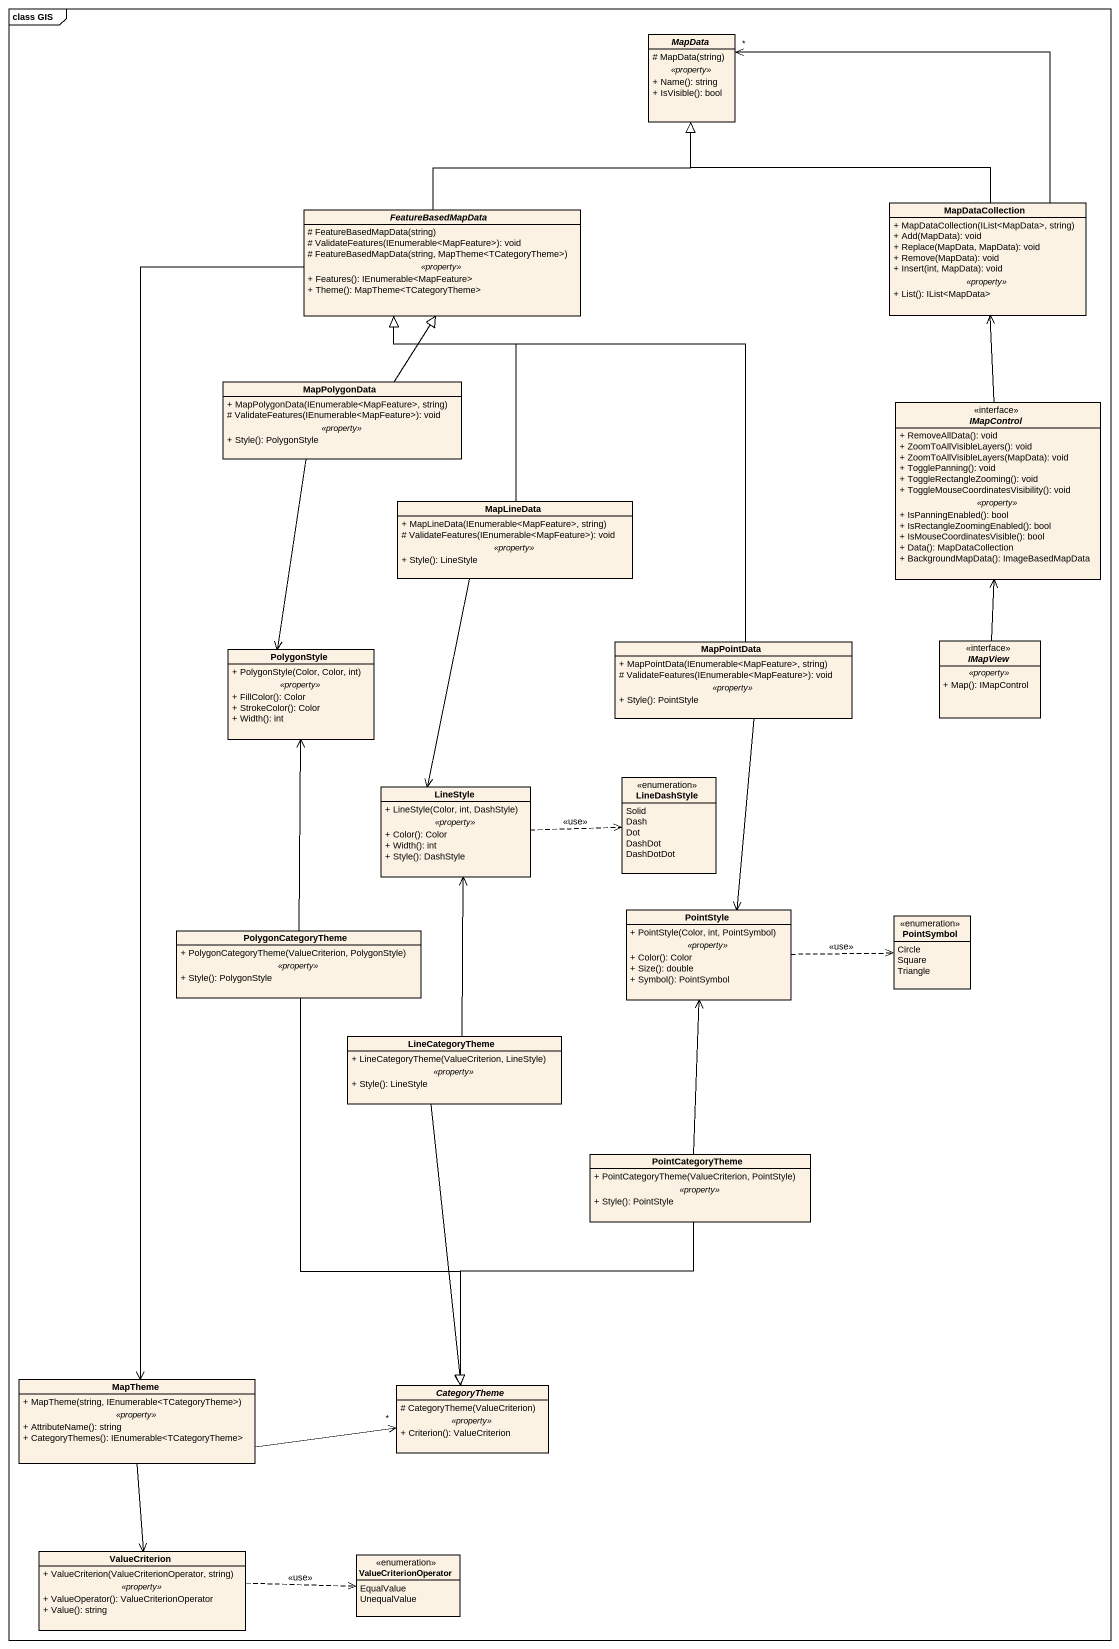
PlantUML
@startuml
mainframe class GIS
hide circle
hide empty members
skinparam classAttributeIconSize 0
abstract class MapData {
  # MapData(string)
  .. <<property>> ..
  + Name(): string
  + IsVisible(): bool
}
abstract class FeatureBasedMapData {
  # FeatureBasedMapData(string)
  # ValidateFeatures(IEnumerable<MapFeature>): void
  # FeatureBasedMapData(string, MapTheme<TCategoryTheme>)
  .. <<property>> ..
  + Features(): IEnumerable<MapFeature>
  + Theme(): MapTheme<TCategoryTheme>
}
class MapDataCollection {
  + MapDataCollection(IList<MapData>, string)
  + Add(MapData): void
  + Replace(MapData, MapData): void
  + Remove(MapData): void
  + Insert(int, MapData): void
  .. <<property>> ..
  + List(): IList<MapData>
}
class MapPolygonData {
  + MapPolygonData(IEnumerable<MapFeature>, string)
  # ValidateFeatures(IEnumerable<MapFeature>): void
  .. <<property>> ..
  + Style(): PolygonStyle
}
interface IMapControl {
  + RemoveAllData(): void
  + ZoomToAllVisibleLayers(): void
  + ZoomToAllVisibleLayers(MapData): void
  + TogglePanning(): void
  + ToggleRectangleZooming(): void
  + ToggleMouseCoordinatesVisibility(): void
  .. <<property>> ..
  + IsPanningEnabled(): bool
  + IsRectangleZoomingEnabled(): bool
  + IsMouseCoordinatesVisible(): bool
  + Data(): MapDataCollection
  + BackgroundMapData(): ImageBasedMapData
}
class MapLineData {
  + MapLineData(IEnumerable<MapFeature>, string)
  # ValidateFeatures(IEnumerable<MapFeature>): void
  .. <<property>> ..
  + Style(): LineStyle
}
class MapPointData {
  + MapPointData(IEnumerable<MapFeature>, string)
  # ValidateFeatures(IEnumerable<MapFeature>): void
  .. <<property>> ..
  + Style(): PointStyle
}
interface IMapView {
  .. <<property>> ..
  + Map(): IMapControl
}
class PolygonStyle {
  + PolygonStyle(Color, Color, int)
  .. <<property>> ..
  + FillColor(): Color
  + StrokeColor(): Color
  + Width(): int
}
class LineStyle {
  + LineStyle(Color, int, DashStyle)
  .. <<property>> ..
  + Color(): Color
  + Width(): int
  + Style(): DashStyle
}
enum LineDashStyle {
  Solid
  Dash
  Dot
  DashDot
  DashDotDot
}
class PointStyle {
  + PointStyle(Color, int, PointSymbol)
  .. <<property>> ..
  + Color(): Color
  + Size(): double
  + Symbol(): PointSymbol
}
class PolygonCategoryTheme {
  + PolygonCategoryTheme(ValueCriterion, PolygonStyle)
  .. <<property>> ..
  + Style(): PolygonStyle
}
enum PointSymbol {
  Circle
  Square
  Triangle
}
class LineCategoryTheme {
  + LineCategoryTheme(ValueCriterion, LineStyle)
  .. <<property>> ..
  + Style(): LineStyle
}
class PointCategoryTheme {
  + PointCategoryTheme(ValueCriterion, PointStyle)
  .. <<property>> ..
  + Style(): PointStyle
}
class MapTheme {
  + MapTheme(string, IEnumerable<TCategoryTheme>)
  .. <<property>> ..
  + AttributeName(): string
  + CategoryThemes(): IEnumerable<TCategoryTheme>
}
abstract class CategoryTheme {
  # CategoryTheme(ValueCriterion)
  .. <<property>> ..
  + Criterion(): ValueCriterion
}
class ValueCriterion {
  + ValueCriterion(ValueCriterionOperator, string)
  .. <<property>> ..
  + ValueOperator(): ValueCriterionOperator
  + Value(): string
}
enum ValueCriterionOperator {
  EqualValue
  UnequalValue
}
FeatureBasedMapData -up-|> MapData
FeatureBasedMapData --> MapTheme
MapDataCollection -up-|> MapData
MapDataCollection -up-> "*" MapData
MapPolygonData -up-|> FeatureBasedMapData
MapPolygonData --> PolygonStyle
IMapControl -up-> MapDataCollection
MapLineData -up-|> FeatureBasedMapData
MapLineData --> LineStyle
MapPointData -up-|> FeatureBasedMapData
MapPointData --> PointStyle
IMapView -up-> IMapControl
LineStyle .right.> LineDashStyle : <<use>>
PointStyle .right.> PointSymbol : <<use>>
PolygonCategoryTheme -up-> PolygonStyle
PolygonCategoryTheme --|> CategoryTheme
LineCategoryTheme -up-> LineStyle
LineCategoryTheme --|> CategoryTheme
PointCategoryTheme -up-> PointStyle
PointCategoryTheme --|> CategoryTheme
MapTheme -right-> "*" CategoryTheme
MapTheme --> ValueCriterion
ValueCriterion .right.> ValueCriterionOperator : <<use>>
@enduml
